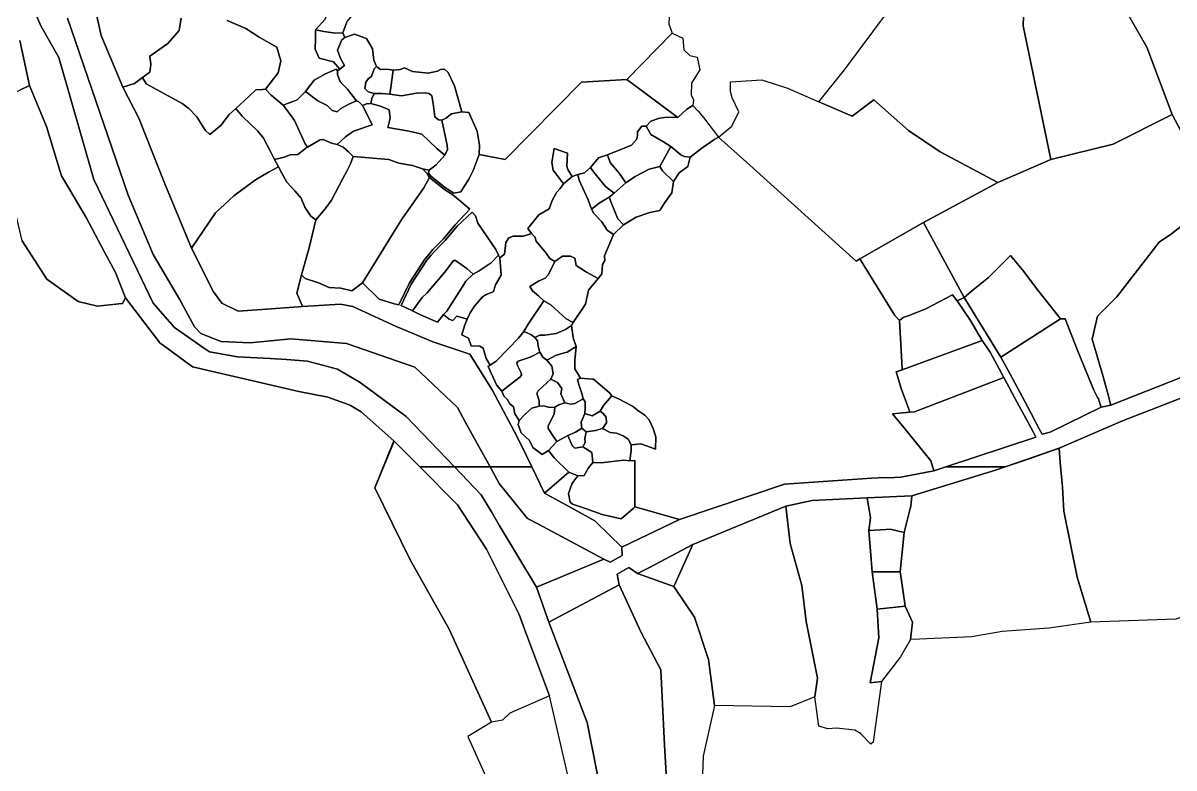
# Model space of a CAD drawing. Extents: x 544494 to 549037, y 1840490 to 1845220.
# Drawn here: x 547019 to 547530, y 1841866 to 1842197 of the extents above; entities that cross this region are included whole.
import ezdxf

# ---------------------------------------------------------------- set-up
doc = ezdxf.new("R2010")
doc.units = 0
doc.layers.add('Level 30', color=7, linetype='Continuous')

msp = doc.modelspace()

# ---------------------------------------------------------------- linework, layer by layer
at = {"layer": 'Level 30'}
for points in [[(547502.84, 1842143.11), (547475.17, 1842136.37), (547463.01, 1842195.58), (547463.22, 1842203.99), (547454.36, 1842216.7), (547444.86, 1842233.04), (547435.7, 1842245.76), (547463.06, 1842270.78), (547471.25, 1842274.4), (547482.04, 1842251.07), (547491.32, 1842228.26), (547500.55, 1842216.43), (547517.78, 1842186.2), (547529.05, 1842156.22)], [(547475.17, 1842136.37), (547451.65, 1842126.09), (547426.21, 1842139.69), (547412.15, 1842149.19), (547396.79, 1842162.72), (547387.14, 1842155.49), (547372.35, 1842161.85), (547383.76, 1842176.07), (547402.84, 1842201.72), (547419.69, 1842226.57), (547433.97, 1842247.38), (547435.7, 1842245.76), (547444.86, 1842233.04), (547454.36, 1842216.7), (547463.22, 1842203.99), (547463.01, 1842195.58)], [(547594.5, 1842131.61), (547552.14, 1842112.68), (547529.05, 1842156.22), (547517.78, 1842186.2), (547500.55, 1842216.43), (547523.61, 1842228.52), (547530.69, 1842229.22), (547548.98, 1842239.01), (547550.5, 1842242.21), (547561.55, 1842216.58), (547574.22, 1842184.8)], [(547163.18, 1842197.73), (547161.23, 1842192.5), (547157.98, 1842192.32), (547152.83, 1842193.16), (547149.15, 1842193.88), (547153.46, 1842198.56), (547154.44, 1842201.04), (547153.47, 1842203.04), (547150.53, 1842204.77), (547149.04, 1842206.77), (547147.64, 1842210.91), (547152.54, 1842212.27), (547155.73, 1842213.02), (547161.77, 1842211.63), (547164.66, 1842209.23), (547167.85, 1842203.4)], [(547161.23, 1842192.5), (547162.14, 1842190.51), (547160.83, 1842189.39), (547158.82, 1842184.82), (547160.19, 1842181.1), (547162.04, 1842178.02), (547159.85, 1842176.34), (547157.06, 1842179.61), (547150.8, 1842181.27), (547148.95, 1842185.23), (547149.17, 1842190.05), (547149.15, 1842193.88), (547152.83, 1842193.16), (547157.98, 1842192.32)], [(547162.14, 1842190.51), (547166.43, 1842191.91), (547171.73, 1842189.99), (547174.43, 1842185.36), (547174.95, 1842180.35), (547176.13, 1842177.6), (547175.11, 1842176.5), (547173.89, 1842173.18), (547172.68, 1842172.22), (547171.51, 1842170.56), (547170.94, 1842167.77), (547172.41, 1842166.41), (547175.1, 1842165.58), (547174.11, 1842163.39), (547173.69, 1842161.24), (547171.73, 1842160.95), (547169.94, 1842160.35), (547168.32, 1842161.91), (547167.24, 1842162.41), (547163.24, 1842167.59), (547160.09, 1842170.78), (547158.86, 1842174.08), (547158.84, 1842175.73), (547159.85, 1842176.34), (547162.04, 1842178.02), (547160.19, 1842181.1), (547158.82, 1842184.82), (547160.83, 1842189.39)], [(547318.35, 1842181.71), (547319.51, 1842176.11), (547315.84, 1842170.14), (547315.65, 1842165.02), (547316.79, 1842162.72), (547316.52, 1842160.25), (547313.85, 1842158.58), (547309.81, 1842154.99), (547287.21, 1842171.74), (547307.26, 1842192.43), (547312.04, 1842190.13), (547312.43, 1842184.96), (547315.09, 1842182.44)], [(547150.1, 1842162.42), (547144.68, 1842166.56), (547148.56, 1842171.53), (547153.58, 1842174.34), (547158.22, 1842176.37), (547158.84, 1842175.73), (547158.86, 1842174.08), (547160.09, 1842170.78), (547163.24, 1842167.59), (547167.24, 1842162.41), (547163.86, 1842160.84), (547160.35, 1842158.93), (547158.78, 1842157.43), (547156.48, 1842158.11), (547154.36, 1842160.3)], [(547176.13, 1842177.6), (547178.01, 1842176.3), (547180.9, 1842176.37), (547183.51, 1842175.93), (547182.62, 1842169.26), (547182.11, 1842165.28), (547178.32, 1842165.61), (547175.1, 1842165.58), (547172.41, 1842166.41), (547170.94, 1842167.77), (547171.51, 1842170.56), (547172.68, 1842172.22), (547173.89, 1842173.18), (547175.11, 1842176.5)], [(547183.51, 1842175.93), (547186.66, 1842176.22), (547188.55, 1842176.93), (547192.14, 1842175.38), (547199.05, 1842174.56), (547203.26, 1842175.5), (547204.51, 1842176.31), (547206.32, 1842176.35), (547207.99, 1842174.88), (547210.69, 1842168.98), (547214.02, 1842157.5), (547209.48, 1842156.53), (547208.88, 1842156.21), (547207.13, 1842154.65), (547205.11, 1842153.7), (547203.72, 1842153.91), (547202.04, 1842155.29), (547201.31, 1842161.15), (547200.73, 1842164.5), (547199.48, 1842165.57), (547197.97, 1842165.92), (547193.88, 1842165.77), (547187.26, 1842164.53), (547182.11, 1842165.28), (547182.62, 1842169.26)], [(547130.95, 1842136.34), (547132.65, 1842133.06), (547128.23, 1842130.68), (547122.49, 1842127.28), (547112.93, 1842120.21), (547104.81, 1842112.65), (547094.09, 1842097.02), (547082.27, 1842125.56), (547070.81, 1842154.68), (547063.73, 1842168.42), (547068.78, 1842170.08), (547072.39, 1842172.64), (547074.02, 1842169.95), (547082.13, 1842165.47), (547089.96, 1842161.18), (547092.88, 1842159.02), (547096.54, 1842155.3), (547100.25, 1842149.28), (547102.33, 1842147.39), (547107.27, 1842151.52), (547110.66, 1842156.14), (547113.85, 1842159), (547116.53, 1842155.62), (547123.6, 1842148.88), (547126, 1842145.76), (547129.17, 1842139.9)], [(547287.21, 1842171.74), (547309.81, 1842154.99), (547305.05, 1842155.14), (547301.65, 1842154.64), (547297.9, 1842153.31), (547295.76, 1842151.04), (547293.87, 1842151.05), (547291.87, 1842148.61), (547291.96, 1842146.85), (547291.42, 1842145.24), (547289.32, 1842142.72), (547278.63, 1842138.46), (547274.68, 1842137.02), (547271.1, 1842132.74), (547268.43, 1842130.41), (547265.47, 1842129.6), (547262.9, 1842128.77), (547260.96, 1842131.89), (547260.56, 1842133.31), (547260.9, 1842139.19), (547254.95, 1842141.15), (547253.96, 1842134.97), (547254.49, 1842131.54), (547256.4, 1842129.01), (547259.09, 1842125.54), (547257.6, 1842123.48), (547255.94, 1842121.68), (547254.12, 1842118.12), (547252.75, 1842114.44), (547248.21, 1842111.72), (547243.22, 1842105.65), (547244.95, 1842103.43), (547241.29, 1842102.25), (547236.77, 1842102.3), (547234.81, 1842101.63), (547233.56, 1842099.46), (547232.88, 1842094.34), (547230.93, 1842092.64), (547230.25, 1842093.92), (547229.08, 1842096.34), (547221.17, 1842108.1), (547220.14, 1842111.36), (547218.58, 1842112.91), (547211.92, 1842106.71), (547206.56, 1842100.39), (547204.47, 1842098.25), (547202.14, 1842095.87), (547200.28, 1842093.7), (547198.56, 1842091.69), (547191.6, 1842081.09), (547187.11, 1842071.52), (547192.17, 1842069.22), (547195.67, 1842067.41), (547203.23, 1842064.16), (547205.94, 1842067.53), (547208.39, 1842065.52), (547209.96, 1842064.86), (547211.82, 1842066.9), (547214.45, 1842066.06), (547216.31, 1842065.49), (547215.19, 1842062.5), (547214.05, 1842058.48), (547216.98, 1842057.03), (547218.17, 1842053.64), (547222.04, 1842053.56), (547223.5, 1842052.68), (547224.81, 1842048.08), (547226.58, 1842045.07), (547225.65, 1842044.5), (547229.34, 1842036.4), (547231.68, 1842033.49), (547232.72, 1842031.2), (547234.18, 1842029.98), (547235.29, 1842027.95), (547236.86, 1842026.54), (547237.54, 1842023.44), (547239.45, 1842020.51), (547239, 1842018.78), (547240.32, 1842015.1), (547244, 1842011.74), (547245.52, 1842008.6), (547249.64, 1842005.44), (547252.38, 1842007.24), (547254.97, 1842003.95), (547261.51, 1841997.66), (547250.6589, 1841988.3462), (547250.6238, 1841988.3636), (547250.6237, 1841988.3636), (547245, 1842000), (547244.99, 1842000), (547242.65, 1842004.84), (547238.56, 1842013.31), (547227.53, 1842034.19), (547217.53, 1842049.98), (547201.15, 1842055.4), (547189.8533, 1842060.1668), (547184.94, 1842062.24), (547165.7064, 1842071.1137), (547160.1758, 1842072.216), (547143.4, 1842071.16), (547142.767, 1842072.5685), (547140.78, 1842076.99), (547142.91, 1842085.18), (547144.56, 1842083.52), (547150.4, 1842081.67), (547155.2, 1842079.61), (547160.41, 1842079.23), (547165.25, 1842078.1), (547170.02, 1842081.58), (547177.37, 1842074.37), (547183.99, 1842072.33), (547186.01, 1842071.84), (547190.85, 1842081.58), (547194.29, 1842087.16), (547197.58, 1842092.09), (547199.49, 1842094.39), (547201.2, 1842096.44), (547203.71, 1842098.92), (547205.89, 1842101.07), (547211.03, 1842107.28), (547217.55, 1842114.22), (547212.73, 1842118.42), (547209.97, 1842120.63), (547206.33, 1842123.07), (547199.68, 1842128.39), (547198.71, 1842130.12), (547196.63, 1842132.22), (547199.52, 1842131.54), (547199.3, 1842130.43), (547200.29, 1842128.92), (547206.84, 1842123.71), (547210.52, 1842121.45), (547213.54, 1842121.96), (547217.09, 1842127.57), (547219.08, 1842131.43), (547221.64, 1842138.48), (547233.16, 1842136.38), (547267.02, 1842170.63)], [(547451.65, 1842126.09), (547418.79, 1842108.36), (547390.51, 1842092.2), (547388.82, 1842091.24), (547340.23, 1842135.21), (547327.77, 1842146.22), (547333.76, 1842151.05), (547336.88, 1842157.49), (547333.83, 1842163.75), (547333.23, 1842166.51), (547333.1, 1842170.84), (547347.03, 1842171.6), (547358.37, 1842167.91), (547372.35, 1842161.85), (547387.14, 1842155.49), (547396.79, 1842162.72), (547412.15, 1842149.19), (547426.21, 1842139.69)], [(547015.28, 1842116.14), (546999.59, 1842155.41), (547008.58, 1842162.33), (547018.05, 1842167.02), (547022.27, 1842169.11), (547025.8025, 1842160.5775), (547029.78, 1842150.97), (547035.7381, 1842131.4165), (547036.45, 1842129.08), (547039.6927, 1842123.6014), (547047.4, 1842110.58), (547055.4588, 1842095.441), (547060.41, 1842086.14), (547064.92, 1842074.9), (547063.49, 1842072.49), (547061.8803, 1842072.3095), (547052.43, 1842071.25), (547043.94, 1842073.28), (547029.95, 1842083.17), (547019.02, 1842100.32)], [(547135.29, 1842137.39), (547130.95, 1842136.34), (547129.17, 1842139.9), (547126, 1842145.76), (547123.6, 1842148.88), (547116.53, 1842155.62), (547113.85, 1842159), (547117.7, 1842162.44), (547119.7, 1842164.35), (547122.69, 1842167.21), (547125.56, 1842167.45), (547126.94, 1842167.57), (547129.39, 1842164.9), (547134.82, 1842160.42), (547137.15, 1842157.29), (547139.86, 1842153.65), (547144.59, 1842143.22), (547145.55, 1842141.8), (547145.48, 1842141.75), (547141.35, 1842138.55), (547137.89, 1842138.33)], [(547162.49, 1842146.34), (547158.79, 1842142.92), (547156.17, 1842143.58), (547152.55, 1842145.24), (547151.16, 1842145.01), (547150.86, 1842144.96), (547145.55, 1842141.8), (547144.59, 1842143.22), (547139.86, 1842153.65), (547137.15, 1842157.29), (547134.82, 1842160.42), (547140.92, 1842162.78), (547144.68, 1842166.56), (547150.1, 1842162.42), (547154.36, 1842160.3), (547156.48, 1842158.11), (547158.78, 1842157.43), (547160.35, 1842158.93), (547163.86, 1842160.84), (547167.24, 1842162.41), (547168.32, 1842161.91), (547169.94, 1842160.35), (547172.09, 1842156.33), (547174.19, 1842151.7), (547165.97, 1842148.91)], [(547207.67, 1842140.8), (547206.45, 1842138.32), (547202.96, 1842141.17), (547196.28, 1842147.52), (547190.62, 1842148.95), (547181.22, 1842150.57), (547182.16, 1842154.6), (547181.76, 1842158.32), (547178, 1842159.93), (547173.69, 1842161.24), (547174.11, 1842163.39), (547175.1, 1842165.58), (547178.32, 1842165.61), (547182.11, 1842165.28), (547187.26, 1842164.53), (547193.88, 1842165.77), (547197.97, 1842165.92), (547199.48, 1842165.57), (547200.73, 1842164.5), (547201.31, 1842161.15), (547202.04, 1842155.29), (547203.72, 1842153.91), (547205.11, 1842153.7), (547206.58, 1842146.79), (547207.55, 1842142.69)], [(547173.69, 1842161.24), (547178, 1842159.93), (547181.76, 1842158.32), (547182.16, 1842154.6), (547181.22, 1842150.57), (547190.62, 1842148.95), (547196.28, 1842147.52), (547202.96, 1842141.17), (547206.45, 1842138.32), (547202.58, 1842133.91), (547199.52, 1842131.54), (547196.63, 1842132.22), (547192.1, 1842133.63), (547186.09, 1842134.67), (547181.71, 1842136.34), (547165.86, 1842137.64), (547163.74, 1842139.79), (547161.46, 1842141.76), (547158.79, 1842142.92), (547162.49, 1842146.34), (547165.97, 1842148.91), (547174.19, 1842151.7), (547172.09, 1842156.33), (547169.94, 1842160.35), (547171.73, 1842160.95)], [(547316.52, 1842160.25), (547318.82, 1842157.75), (547321.19, 1842154.92), (547327.77, 1842146.22), (547326.2, 1842145.34), (547320.45, 1842141.36), (547315.2, 1842137.3), (547312.82, 1842137.59), (547311.16, 1842138.38), (547308.54, 1842140.55), (547306.76, 1842142.15), (547303.5, 1842144.09), (547297.9, 1842147.46), (547295.76, 1842151.04), (547297.9, 1842153.31), (547301.65, 1842154.64), (547305.05, 1842155.14), (547309.81, 1842154.99), (547313.85, 1842158.58)], [(547214.02, 1842157.5), (547217.16, 1842157.2), (547220.75, 1842148.94), (547221.78, 1842142.75), (547221.64, 1842138.48), (547219.08, 1842131.43), (547217.09, 1842127.57), (547213.54, 1842121.96), (547210.52, 1842121.45), (547206.84, 1842123.71), (547200.29, 1842128.92), (547199.3, 1842130.43), (547199.52, 1842131.54), (547202.58, 1842133.91), (547206.45, 1842138.32), (547207.67, 1842140.8), (547207.55, 1842142.69), (547206.58, 1842146.79), (547205.11, 1842153.7), (547207.13, 1842154.65), (547208.88, 1842156.21), (547209.48, 1842156.53)], [(547306.76, 1842142.15), (547301.89, 1842133.26), (547297.15, 1842131.97), (547290.85, 1842128.72), (547286.7, 1842126), (547283.81, 1842130.32), (547279.76, 1842135.05), (547278.63, 1842138.46), (547289.32, 1842142.72), (547291.42, 1842145.24), (547291.96, 1842146.85), (547291.87, 1842148.61), (547293.87, 1842151.05), (547295.76, 1842151.04), (547297.9, 1842147.46), (547303.5, 1842144.09)], [(547153.37, 1842114.43), (547149.32, 1842109.59), (547147.03, 1842111.16), (547144.41, 1842115.2), (547142.8, 1842119.21), (547139.93, 1842122.39), (547136.43, 1842126.34), (547134.21, 1842130.33), (547132.65, 1842133.06), (547130.95, 1842136.34), (547135.29, 1842137.39), (547137.89, 1842138.33), (547141.35, 1842138.55), (547145.48, 1842141.75), (547145.55, 1842141.8), (547150.86, 1842144.96), (547151.16, 1842145.01), (547152.55, 1842145.24), (547156.17, 1842143.58), (547158.79, 1842142.92), (547161.46, 1842141.76), (547163.74, 1842139.79), (547165.86, 1842137.64), (547164.64, 1842134.45), (547164.21, 1842133.56), (547163.04, 1842131.12), (547161.31, 1842127.87), (547156.19, 1842118.26)], [(547412.71, 1842024.19), (547405.03, 1842023.56), (547410.71, 1842016.54), (547415.03, 1842011.19), (547421.98, 1842002.6), (547422.5441, 1842000.8041), (547423.34, 1841998.27), (547408.65, 1841995.42), (547405.8894, 1841995.3306), (547398.77, 1841995.1), (547395.7527, 1841994.8963), (547357.15, 1841992.29), (547310.58, 1841976.57), (547293.3249, 1841981.464), (547290.73, 1841982.2), (547290.75, 1842002.78), (547288.47, 1842002.61), (547289.12, 1842007.24), (547289.17, 1842009.73), (547293.33, 1842010.14), (547297.48, 1842008.7), (547299.85, 1842007.88), (547300.1, 1842013.35), (547299.81, 1842014.2), (547298.82, 1842017.05), (547297.03, 1842020.77), (547295.17, 1842022.89), (547292.52, 1842024.63), (547289.72, 1842026.84), (547286.28, 1842028.65), (547283.83, 1842029.99), (547280.51, 1842031.54), (547279.33, 1842032.97), (547272.34, 1842038.84), (547271.99, 1842038.87), (547266.58, 1842039.28), (547264.15, 1842043.51), (547264.15, 1842045.81), (547264.15, 1842047.1), (547264.77, 1842053.37), (547263.44, 1842057.26), (547262.59, 1842062.71), (547263.38, 1842063.99), (547268.89, 1842072.22), (547270.15, 1842078.36), (547274.45, 1842083.54), (547276.07, 1842085.54), (547276.36, 1842089.78), (547277.46, 1842091.57), (547277.35, 1842093.58), (547281.27, 1842103.09), (547285.66, 1842107.32), (547291.33, 1842110.74), (547297.44, 1842112.82), (547301.82, 1842113.67), (547304, 1842117.24), (547307.11, 1842121.57), (547307.91, 1842126.63), (547310.36, 1842130.34), (547314.19, 1842133.26), (547315.2, 1842137.3), (547320.45, 1842141.36), (547326.2, 1842145.34), (547327.77, 1842146.22), (547340.23, 1842135.21), (547388.82, 1842091.24), (547390.51, 1842092.2), (547406.03, 1842067.14), (547408.12, 1842064.91), (547409.1, 1842046.35), (547409.29, 1842043.09), (547406.65, 1842042.09), (547408.98, 1842034.23), (547411.5, 1842027.61)], [(547262.9, 1842128.77), (547259.09, 1842125.54), (547256.4, 1842129.01), (547254.49, 1842131.54), (547253.96, 1842134.97), (547254.95, 1842141.15), (547260.9, 1842139.19), (547260.56, 1842133.31), (547260.96, 1842131.89)], [(547306.76, 1842142.15), (547308.54, 1842140.55), (547311.16, 1842138.38), (547312.82, 1842137.59), (547315.2, 1842137.3), (547314.19, 1842133.26), (547310.36, 1842130.34), (547307.91, 1842126.63), (547303.04, 1842131.29), (547301.89, 1842133.26)], [(547185.48, 1842106.69), (547170.02, 1842081.58), (547165.25, 1842078.1), (547160.41, 1842079.23), (547155.2, 1842079.61), (547150.4, 1842081.67), (547144.56, 1842083.52), (547142.91, 1842085.18), (547146.32, 1842097.12), (547149.32, 1842109.59), (547153.37, 1842114.43), (547156.19, 1842118.26), (547161.31, 1842127.87), (547163.04, 1842131.12), (547164.21, 1842133.56), (547164.64, 1842134.45), (547165.86, 1842137.64), (547181.71, 1842136.34), (547186.09, 1842134.67), (547192.1, 1842133.63), (547196.63, 1842132.22), (547198.71, 1842130.12), (547199.68, 1842128.39), (547197.11, 1842123.79), (547188.86, 1842111.96), (547187.68, 1842110.27)], [(547278.63, 1842138.46), (547279.76, 1842135.05), (547283.81, 1842130.32), (547286.7, 1842126), (547284.15, 1842123.54), (547281.53, 1842121.46), (547277.74, 1842124.33), (547272.36, 1842130.86), (547271.1, 1842132.74), (547274.68, 1842137.02)], [(547132.65, 1842133.06), (547134.21, 1842130.33), (547136.43, 1842126.34), (547139.93, 1842122.39), (547142.8, 1842119.21), (547144.41, 1842115.2), (547147.03, 1842111.16), (547149.32, 1842109.59), (547146.32, 1842097.12), (547142.91, 1842085.18), (547140.78, 1842076.99), (547142.767, 1842072.5685), (547143.4, 1842071.16), (547129.484, 1842070.1451), (547114.88, 1842069.08), (547107.52, 1842072.6), (547103.9, 1842077.65), (547094.09, 1842097.02), (547104.81, 1842112.65), (547112.93, 1842120.21), (547122.49, 1842127.28), (547128.23, 1842130.68)], [(547271.47, 1842114.36), (547272.57, 1842112.39), (547276.05, 1842108.73), (547278.4, 1842105.03), (547281.27, 1842103.09), (547277.35, 1842093.58), (547277.46, 1842091.57), (547276.36, 1842089.78), (547276.07, 1842085.54), (547274.45, 1842083.54), (547269.3, 1842086.35), (547264.65, 1842089.34), (547264.09, 1842092.49), (547262.15, 1842093.44), (547258.73, 1842093.47), (547255.27, 1842091.09), (547253, 1842092.41), (547251.46, 1842094.82), (547246.95, 1842100.09), (547246.36, 1842101.97), (547244.95, 1842103.43), (547243.22, 1842105.65), (547248.21, 1842111.72), (547252.75, 1842114.44), (547254.12, 1842118.12), (547255.94, 1842121.68), (547257.6, 1842123.48), (547259.09, 1842125.54), (547262.9, 1842128.77), (547265.47, 1842129.6), (547266.04, 1842127.22), (547270.05, 1842118.44)], [(547281.53, 1842121.46), (547279.36, 1842119.63), (547274.92, 1842116.92), (547271.47, 1842114.36), (547270.05, 1842118.44), (547266.04, 1842127.22), (547265.47, 1842129.6), (547268.43, 1842130.41), (547271.1, 1842132.74), (547272.36, 1842130.86), (547277.74, 1842124.33)], [(547291.33, 1842110.74), (547285.66, 1842107.32), (547283.26, 1842110.06), (547280.53, 1842116.56), (547279.36, 1842119.63), (547281.53, 1842121.46), (547284.15, 1842123.54), (547286.7, 1842126), (547290.85, 1842128.72), (547297.15, 1842131.97), (547301.89, 1842133.26), (547303.04, 1842131.29), (547307.91, 1842126.63), (547307.11, 1842121.57), (547304, 1842117.24), (547301.82, 1842113.67), (547297.44, 1842112.82)], [(547199.68, 1842128.39), (547206.33, 1842123.07), (547209.97, 1842120.63), (547212.73, 1842118.42), (547217.55, 1842114.22), (547211.03, 1842107.28), (547205.89, 1842101.07), (547203.71, 1842098.92), (547201.2, 1842096.44), (547199.49, 1842094.39), (547197.58, 1842092.09), (547194.29, 1842087.16), (547190.85, 1842081.58), (547186.01, 1842071.84), (547183.99, 1842072.33), (547177.37, 1842074.37), (547170.02, 1842081.58), (547185.48, 1842106.69), (547187.68, 1842110.27), (547188.86, 1842111.96), (547197.11, 1842123.79)], [(547285.66, 1842107.32), (547281.27, 1842103.09), (547278.4, 1842105.03), (547276.05, 1842108.73), (547272.57, 1842112.39), (547271.47, 1842114.36), (547274.92, 1842116.92), (547279.36, 1842119.63), (547280.53, 1842116.56), (547283.26, 1842110.06)], [(547192.17, 1842069.22), (547187.11, 1842071.52), (547191.6, 1842081.09), (547198.56, 1842091.69), (547200.28, 1842093.7), (547202.14, 1842095.87), (547204.47, 1842098.25), (547206.56, 1842100.39), (547211.92, 1842106.71), (547218.58, 1842112.91), (547220.14, 1842111.36), (547221.17, 1842108.1), (547229.08, 1842096.34), (547230.25, 1842093.92), (547226.97, 1842090.55), (547221.72, 1842086.99), (547219.05, 1842085.46), (547219.01, 1842085.44), (547216.18, 1842087.97), (547211.28, 1842091.58), (547210.25, 1842091.57), (547207.35, 1842087.49), (547206.4, 1842086.14), (547198.65, 1842077.21), (547196.4, 1842075.15)], [(547418.79, 1842108.36), (547436.78, 1842075.16), (547433.61, 1842073.59), (547431.6, 1842076.3), (547419.85, 1842070.08), (547411.95, 1842067.01), (547409.71, 1842066.28), (547408.12, 1842064.91), (547406.03, 1842067.14), (547390.51, 1842092.2)], [(547558.13, 1842052.2), (547558.6052, 1842050.3962), (547558.67, 1842050.15), (547535.86, 1842040.82), (547533.36, 1842039.83), (547501.78, 1842027.3), (547501.3492, 1842028.9479), (547500.58, 1842031.89), (547499.02, 1842037.88), (547498.35, 1842040.46), (547493.48, 1842056.69), (547495.9, 1842066.8), (547504.42, 1842075.43), (547523.22, 1842099.64), (547528.8, 1842103.32), (547539.95, 1842112.15), (547544.64, 1842103.34), (547550.4, 1842085.27), (547554.39, 1842066.34)], [(547248.08, 1842075.82), (547250.38, 1842073.62), (547243.74, 1842063.79), (547243.39, 1842063.27), (547241.46, 1842060.06), (547240.31, 1842058.56), (547239.15, 1842057.06), (547234.6, 1842052.4), (547229.29, 1842046.86), (547226.58, 1842045.07), (547224.81, 1842048.08), (547223.5, 1842052.68), (547222.04, 1842053.56), (547218.17, 1842053.64), (547216.98, 1842057.03), (547214.05, 1842058.48), (547215.19, 1842062.5), (547216.31, 1842065.49), (547217.65, 1842068.24), (547219.65, 1842071.2), (547222.33, 1842074.34), (547223.2, 1842075.35), (547224.88, 1842076.46), (547227.93, 1842077.66), (547228.03, 1842077.7), (547228.95, 1842080.76), (547231.4, 1842085.09), (547230.93, 1842092.64), (547232.88, 1842094.34), (547233.56, 1842099.46), (547234.81, 1842101.63), (547236.77, 1842102.3), (547241.29, 1842102.25), (547244.95, 1842103.43), (547246.36, 1842101.97), (547246.95, 1842100.09), (547251.46, 1842094.82), (547253, 1842092.41), (547255.27, 1842091.09), (547252.52, 1842085.25), (547250.95, 1842083.75), (547248.05, 1842082.29), (547244.15, 1842080.02), (547245.37, 1842078.09)], [(547230.93, 1842092.64), (547231.4, 1842085.09), (547228.95, 1842080.76), (547228.03, 1842077.7), (547227.93, 1842077.66), (547224.88, 1842076.46), (547223.2, 1842075.35), (547222.33, 1842074.34), (547219.65, 1842071.2), (547217.65, 1842068.24), (547216.31, 1842065.49), (547214.45, 1842066.06), (547211.82, 1842066.9), (547209.96, 1842064.86), (547208.39, 1842065.52), (547205.94, 1842067.53), (547207.3, 1842069.11), (547214.92, 1842080.85), (547215.85, 1842082.29), (547219.01, 1842085.44), (547219.05, 1842085.46), (547221.72, 1842086.99), (547226.97, 1842090.55), (547230.25, 1842093.92)], [(547255.27, 1842091.09), (547258.73, 1842093.47), (547262.15, 1842093.44), (547264.09, 1842092.49), (547264.65, 1842089.34), (547269.3, 1842086.35), (547274.45, 1842083.54), (547270.15, 1842078.36), (547268.89, 1842072.22), (547263.38, 1842063.99), (547260.21, 1842065.69), (547253.52, 1842071.9), (547250.38, 1842073.62), (547248.08, 1842075.82), (547245.37, 1842078.09), (547244.15, 1842080.02), (547248.05, 1842082.29), (547250.95, 1842083.75), (547252.52, 1842085.25)], [(547479.51, 1842065.64), (547452.99, 1842048.62), (547436.78, 1842075.16), (547440.8, 1842078.52), (547447.47, 1842083.83), (547457.38, 1842093.7), (547462.59, 1842087.44), (547469.43, 1842078.34)], [(547192.17, 1842069.22), (547196.4, 1842075.15), (547198.65, 1842077.21), (547206.4, 1842086.14), (547207.35, 1842087.49), (547210.25, 1842091.57), (547211.28, 1842091.58), (547216.18, 1842087.97), (547219.01, 1842085.44), (547215.85, 1842082.29), (547214.92, 1842080.85), (547207.3, 1842069.11), (547205.94, 1842067.53), (547203.23, 1842064.16), (547195.67, 1842067.41)], [(547263.38, 1842063.99), (547262.59, 1842062.71), (547260.01, 1842060.95), (547255.81, 1842059.1), (547250.79, 1842058.45), (547249.87, 1842058.41), (547248.42, 1842058.35), (547246.45, 1842057.42), (547244.61, 1842058.65), (547241.46, 1842060.06), (547243.39, 1842063.27), (547243.74, 1842063.79), (547250.38, 1842073.62), (547253.52, 1842071.9), (547260.21, 1842065.69)], [(547444.78, 1842056.02), (547409.29, 1842043.09), (547409.1, 1842046.35), (547408.12, 1842064.91), (547409.71, 1842066.28), (547411.95, 1842067.01), (547419.85, 1842070.08), (547431.6, 1842076.3), (547433.61, 1842073.59), (547439.24, 1842065.31)], [(547252.61, 1842047.77), (547251.72, 1842047.29), (547249.94, 1842048.71), (547248.66, 1842050.81), (547248.5, 1842051.37), (547247.91, 1842053.51), (547247.52, 1842055.91), (547246.45, 1842057.42), (547248.42, 1842058.35), (547249.87, 1842058.41), (547250.79, 1842058.45), (547255.81, 1842059.1), (547260.01, 1842060.95), (547262.59, 1842062.71), (547263.44, 1842057.26), (547264.77, 1842053.37), (547260.77, 1842050.91), (547259, 1842050.38), (547255.51, 1842049.34)], [(547479.51, 1842065.64), (547481.62, 1842065.58), (547487.18, 1842051.36), (547493.27, 1842036.49), (547494.29, 1842034.01), (547495.97, 1842030.77), (547496.3, 1842030.12), (547497.2435, 1842027.2352), (547497.52, 1842026.39), (547474.86, 1842015.41), (547471.37, 1842014.45), (547470.2261, 1842016.6043), (547466.49, 1842023.64), (547463.48, 1842029.29), (547457.17, 1842041.16), (547452.99, 1842048.62)], [(547236.5, 1842037.21), (547231.68, 1842033.49), (547229.34, 1842036.4), (547225.65, 1842044.5), (547226.58, 1842045.07), (547229.29, 1842046.86), (547234.6, 1842052.4), (547239.15, 1842057.06), (547240.31, 1842058.56), (547241.46, 1842060.06), (547244.61, 1842058.65), (547246.45, 1842057.42), (547247.52, 1842055.91), (547247.91, 1842053.51), (547248.5, 1842051.37), (547248.66, 1842050.81), (547245.87, 1842049.35), (547244.25, 1842048.58), (547239.04, 1842046.9), (547238.39, 1842046.15), (547238.67, 1842045), (547240.38, 1842041.73), (547240.44, 1842040.68), (547239.74, 1842039.8)], [(547262.3, 1842027.83), (547259.67, 1842028.43), (547257.9, 1842032.45), (547258.29, 1842034.73), (547256.43, 1842037.37), (547253.5, 1842038.9), (547254.57, 1842041.29), (547253.94, 1842044.69), (547251.72, 1842047.29), (547252.61, 1842047.77), (547255.51, 1842049.34), (547259, 1842050.38), (547260.77, 1842050.91), (547264.77, 1842053.37), (547264.15, 1842047.1), (547264.15, 1842045.81), (547264.15, 1842043.51), (547266.58, 1842039.28), (547265.26, 1842038.68), (547266.12, 1842036), (547267.38, 1842032.06), (547267.82, 1842030.1), (547264.1, 1842028.13)], [(547414.76, 1842024.43), (547412.71, 1842024.19), (547411.5, 1842027.61), (547408.98, 1842034.23), (547406.65, 1842042.09), (547409.29, 1842043.09), (547444.78, 1842056.02), (547448.33, 1842050.8), (547454.31, 1842039.6)], [(547251.72, 1842047.29), (547253.94, 1842044.69), (547254.57, 1842041.29), (547253.5, 1842038.9), (547251.63, 1842037.16), (547247.81, 1842033.77), (547247.29, 1842032.48), (547248.29, 1842029.29), (547248.38, 1842026.95), (547245.09, 1842026.03), (547242.09, 1842023.35), (547239.45, 1842020.51), (547237.54, 1842023.44), (547236.86, 1842026.54), (547235.29, 1842027.95), (547234.18, 1842029.98), (547232.72, 1842031.2), (547231.68, 1842033.49), (547236.5, 1842037.21), (547239.74, 1842039.8), (547240.44, 1842040.68), (547240.38, 1842041.73), (547238.67, 1842045), (547238.39, 1842046.15), (547239.04, 1842046.9), (547244.25, 1842048.58), (547245.87, 1842049.35), (547248.66, 1842050.81), (547249.94, 1842048.71)], [(547253.5, 1842038.9), (547256.43, 1842037.37), (547258.29, 1842034.73), (547257.9, 1842032.45), (547259.67, 1842028.43), (547257.1, 1842027.56), (547255.32, 1842026.52), (547252.89, 1842026.35), (547250.34, 1842027), (547248.38, 1842026.95), (547248.29, 1842029.29), (547247.29, 1842032.48), (547247.81, 1842033.77), (547251.63, 1842037.16)], [(547266.58, 1842039.28), (547271.99, 1842038.87), (547272.34, 1842038.84), (547279.33, 1842032.97), (547280.51, 1842031.54), (547280.4, 1842031.41), (547276.82, 1842027.13), (547276.65, 1842026.84), (547275.34, 1842024.64), (547271.83, 1842022.68), (547268.6, 1842023.64), (547268.78, 1842026.22), (547268.64, 1842028.83), (547267.82, 1842030.1), (547267.38, 1842032.06), (547266.12, 1842036), (547265.26, 1842038.68)], [(547468.59, 1842013.12), (547428.62, 1842000), (547428.61, 1842000), (547423.34, 1841998.27), (547422.5441, 1842000.8041), (547421.98, 1842002.6), (547415.03, 1842011.19), (547410.71, 1842016.54), (547405.03, 1842023.56), (547412.71, 1842024.19), (547414.76, 1842024.43), (547454.31, 1842039.6), (547460.29, 1842028.52), (547463.33, 1842022.88), (547467.3112, 1842015.4929)], [(547546.23, 1841960.26), (547543.9, 1841937.15), (547540.1443, 1841935.8105), (547530.61, 1841932.41), (547493, 1841931.12), (547486.91, 1841951.03), (547481.02, 1841980.3), (547480.38, 1841990.91), (547479.4305, 1842001.9054), (547478.88, 1842008.28), (547507.02, 1842020.43), (547540.05, 1842033.32), (547549.85, 1841997.89)], [(547256.13, 1842011.21), (547252.38, 1842007.24), (547249.64, 1842005.44), (547245.52, 1842008.6), (547244, 1842011.74), (547240.32, 1842015.1), (547239, 1842018.78), (547239.45, 1842020.51), (547242.09, 1842023.35), (547245.09, 1842026.03), (547248.38, 1842026.95), (547250.34, 1842027), (547252.89, 1842026.35), (547255.32, 1842026.52), (547254.95, 1842023.33), (547252.33, 1842018.13), (547252.37, 1842016.94), (547254.49, 1842013.56)], [(547267.82, 1842030.1), (547268.64, 1842028.83), (547268.78, 1842026.22), (547268.6, 1842023.64), (547266.96, 1842019.78), (547267.3, 1842017.09), (547264.45, 1842015.39), (547261.07, 1842013.89), (547256.13, 1842011.21), (547254.49, 1842013.56), (547252.37, 1842016.94), (547252.33, 1842018.13), (547254.95, 1842023.33), (547255.32, 1842026.52), (547257.1, 1842027.56), (547259.67, 1842028.43), (547262.3, 1842027.83), (547264.1, 1842028.13)], [(547293.33, 1842010.14), (547289.17, 1842009.73), (547287.8, 1842012.22), (547285.5, 1842013.76), (547282.58, 1842014.87), (547279.73, 1842015.16), (547276.42, 1842016.99), (547278.21, 1842019.58), (547278.03, 1842022), (547276.71, 1842023.71), (547275.34, 1842024.64), (547276.65, 1842026.84), (547276.82, 1842027.13), (547280.4, 1842031.41), (547280.51, 1842031.54), (547283.83, 1842029.99), (547286.28, 1842028.65), (547289.72, 1842026.84), (547292.52, 1842024.63), (547295.17, 1842022.89), (547297.03, 1842020.77), (547298.82, 1842017.05), (547299.81, 1842014.2), (547300.1, 1842013.35), (547299.85, 1842007.88), (547297.48, 1842008.7)], [(547278.21, 1842019.58), (547276.42, 1842016.99), (547273.34, 1842016.18), (547269.17, 1842015.58), (547267.3, 1842017.09), (547266.96, 1842019.78), (547268.6, 1842023.64), (547271.83, 1842022.68), (547275.34, 1842024.64), (547276.71, 1842023.71), (547278.03, 1842022)], [(547267.3, 1842017.09), (547269.17, 1842015.58), (547268.49, 1842012.61), (547268.71, 1842010.82), (547267.64, 1842008.93), (547264.18, 1842008.33), (547262.98, 1842009.47), (547261.07, 1842013.89), (547264.45, 1842015.39)], [(547276.42, 1842016.99), (547279.73, 1842015.16), (547282.58, 1842014.87), (547285.5, 1842013.76), (547287.8, 1842012.22), (547289.17, 1842009.73), (547289.12, 1842007.24), (547288.47, 1842002.61), (547285.72, 1842002.95), (547275.75, 1842001.78), (547272.13, 1842001.98), (547271.71, 1842006.37), (547267.64, 1842008.93), (547268.71, 1842010.82), (547268.49, 1842012.61), (547269.17, 1842015.58), (547273.34, 1842016.18)], [(547241.8182, 1841928.0303), (547252.88, 1841898.45), (547235.23, 1841890.71), (547232.07, 1841887.66), (547227.12, 1841886.68), (547208.47, 1841927.92), (547193.0001, 1841955.2762), (547191.03, 1841958.76), (547175.42, 1841990.62), (547183.68, 1842010.7), (547183.599, 1842010.7799), (547183.81, 1842011.3), (547184.1286, 1842011.2602), (547195.33, 1842000), (547212.12, 1841983.11), (547224.98, 1841963.48), (547239.41, 1841934.47)], [(547268.2, 1841996.19), (547265.41, 1841995.97), (547261.51, 1841997.66), (547254.97, 1842003.95), (547252.38, 1842007.24), (547256.13, 1842011.21), (547261.07, 1842013.89), (547262.98, 1842009.47), (547264.18, 1842008.33), (547267.64, 1842008.93), (547271.71, 1842006.37), (547272.13, 1842001.98), (547270.17, 1841999.48)], [(547183.599, 1842010.7799), (547183.68, 1842010.7), (547175.42, 1841990.62)], [(547493, 1841931.12), (547474.35, 1841928.48), (547453.59, 1841927), (547440.24, 1841924.51), (547417.0487, 1841923.5338), (547412.92, 1841923.36), (547413.82, 1841931.04), (547410.68, 1841938.26), (547408.7845, 1841950.5441), (547408.35, 1841953.36), (547410.16, 1841970.92), (547412.8327, 1841981.5288), (547413.1, 1841982.59), (547413.61, 1841987.15), (547450.71, 1841998.55), (547454.99, 1842000), (547463.81, 1842002.99), (547463.9387, 1842003.0352), (547464.69, 1842003.29), (547478.88, 1842008.28), (547479.4305, 1842001.9054), (547480.38, 1841990.91), (547481.02, 1841980.3), (547486.91, 1841951.03)], [(547288.47, 1842002.61), (547290.75, 1842002.78), (547290.73, 1841982.2), (547289.9361, 1841981.5057), (547284.67, 1841976.9), (547276.32, 1841978.85), (547268.8921, 1841981.4514), (547263.1, 1841983.48), (547262.09, 1841984.36), (547261.29, 1841988.19), (547262.77, 1841992.27), (547263.2, 1841993), (547265.41, 1841995.97), (547268.2, 1841996.19), (547270.17, 1841999.48), (547272.13, 1842001.98), (547275.75, 1842001.78), (547285.72, 1842002.95)], [(547247.6988, 1841974.6478), (547276.98, 1841959.06), (547247.16, 1841946.57), (547230.6149, 1841974.1722), (547227.1034, 1841980.0303), (547222.59, 1841987.56), (547210.69, 1842000), (547226.56, 1842000), (547230.61, 1841992.67), (547240.479, 1841980.381), (547243.13, 1841977.08)], [(547279.76, 1841957.69), (547276.98, 1841959.06), (547247.6988, 1841974.6478), (547243.13, 1841977.08), (547240.479, 1841980.381), (547230.61, 1841992.67), (547226.56, 1842000), (547232.77, 1842000), (547244.99, 1842000), (547250.6237, 1841988.3636), (547250.6238, 1841988.3636), (547250.64, 1841988.33), (547263.4381, 1841981.3169), (547272.94, 1841976.11), (547273.5533, 1841975.5109), (547284.99, 1841964.34), (547285.11, 1841960.64)], [(547428.62, 1842000), (547435.84, 1842000), (547454.99, 1842000), (547450.71, 1841998.55), (547413.61, 1841987.15), (547393.74, 1841986.17), (547369.39, 1841985.04), (547357.65, 1841982.51), (547316.4, 1841965.48), (547296.951, 1841955.2629), (547291.92, 1841952.62), (547288.04, 1841955.33), (547282.83, 1841952.4), (547283.74, 1841947.62), (547252.65, 1841931.08), (547247.16, 1841946.57), (547276.98, 1841959.06), (547279.76, 1841957.69), (547285.11, 1841960.64), (547284.99, 1841964.34), (547289.0071, 1841966.2599), (547310.2478, 1841976.4112), (547310.58, 1841976.57), (547357.15, 1841992.29), (547395.7527, 1841994.8963), (547398.77, 1841995.1), (547405.8894, 1841995.3306), (547408.65, 1841995.42), (547423.34, 1841998.27)], [(547290.73, 1841982.2), (547293.3249, 1841981.464), (547310.58, 1841976.57), (547310.2478, 1841976.4112), (547289.0071, 1841966.2599), (547284.99, 1841964.34), (547273.5533, 1841975.5109), (547272.94, 1841976.11), (547263.4381, 1841981.3169), (547250.64, 1841988.33), (547250.6589, 1841988.3462), (547261.51, 1841997.66), (547265.41, 1841995.97), (547263.2, 1841993), (547262.77, 1841992.27), (547261.29, 1841988.19), (547262.09, 1841984.36), (547263.1, 1841983.48), (547268.8921, 1841981.4514), (547276.32, 1841978.85), (547284.67, 1841976.9), (547289.9361, 1841981.5057)], [(547400.19, 1841904.83), (547396.46, 1841877.85), (547395.32, 1841876.94), (547390.81, 1841881.68), (547388.31, 1841883.17), (547380.11, 1841884.11), (547376.31, 1841883.7), (547372.35, 1841884.93), (547370.57, 1841898.02), (547371.81, 1841906.29), (547366.68, 1841931.35), (547364.8, 1841947.4), (547359.57, 1841965.98), (547357.65, 1841982.51), (547369.39, 1841985.04), (547393.74, 1841986.17), (547395.19, 1841977.42), (547394.53, 1841971.74), (547396.02, 1841953.48), (547398.14, 1841936.9), (547398.95, 1841924.09), (547395.07, 1841904.25)], [(547412.8327, 1841981.5288), (547410.16, 1841970.92), (547403.99, 1841972.35), (547402.149, 1841972.2313), (547394.53, 1841971.74), (547395.19, 1841977.42), (547393.74, 1841986.17), (547413.61, 1841987.15), (547413.1, 1841982.59)], [(547357.65, 1841982.51), (547359.57, 1841965.98), (547364.8, 1841947.4), (547366.68, 1841931.35), (547371.81, 1841906.29), (547370.57, 1841898.02), (547359.57, 1841893.47), (547326.04, 1841894.15), (547323.37, 1841914.51), (547317.26, 1841933.26), (547308.02, 1841946.93), (547316.4, 1841965.48)], [(547410.16, 1841970.92), (547408.35, 1841953.36), (547407.9217, 1841953.3642), (547396.02, 1841953.48), (547394.53, 1841971.74), (547402.149, 1841972.2313), (547403.99, 1841972.35)], [(547296.951, 1841955.2629), (547316.4, 1841965.48), (547308.02, 1841946.93), (547300.2286, 1841949.6836), (547291.92, 1841952.62)], [(547408.35, 1841953.36), (547408.7845, 1841950.5441), (547410.68, 1841938.26), (547398.14, 1841936.9), (547396.02, 1841953.48), (547407.9217, 1841953.3642)], [(547311.97, 1841816.38), (547285.03, 1841808.72), (547269.56, 1841886.58), (547252.65, 1841931.08), (547283.74, 1841947.62), (547293.55, 1841926.52), (547302.21, 1841909.96), (547303.92, 1841876.56), (547305.53, 1841849.03)], [(547413.82, 1841931.04), (547412.92, 1841923.36), (547408.55, 1841915.72), (547400.19, 1841904.83), (547395.07, 1841904.25), (547398.95, 1841924.09), (547398.14, 1841936.9), (547410.68, 1841938.26)]]:
    msp.add_lwpolyline(points, close=True, dxfattribs=at)
for points in [[(547045.6, 1842229.22), (547054.12, 1842191.26), (547063.73, 1842168.42), (547070.81, 1842154.68), (547082.27, 1842125.56), (547094.09, 1842097.02), (547103.9, 1842077.65), (547107.52, 1842072.6), (547114.88, 1842069.08), (547129.484, 1842070.1451), (547143.4, 1842071.16), (547160.1758, 1842072.216), (547165.7064, 1842071.1137), (547184.94, 1842062.24), (547189.8533, 1842060.1668), (547201.15, 1842055.4), (547217.53, 1842049.98), (547227.53, 1842034.19), (547238.56, 1842013.31), (547242.65, 1842004.84), (547244.99, 1842000), (547232.77, 1842000), (547226.56, 1842000), (547220.8216, 1842010.3717), (547215.5202, 1842019.9537), (547212.02, 1842026.28), (547193.21, 1842044.14), (547162.87, 1842054.64), (547138.25, 1842056.79), (547120.11, 1842054.95), (547107.32, 1842055.58), (547101.1669, 1842057.998), (547098.21, 1842059.16), (547095.49, 1842062.06), (547089.6721, 1842072.7246), (547088.78, 1842074.36), (547077.14, 1842094.18), (547066.01, 1842120.44), (547039.1981, 1842199.0704)], [(547089.49, 1842199.01), (547088.63, 1842193.6), (547087.61, 1842192.42), (547083.62, 1842187.8), (547075.66, 1842182.17), (547076.07, 1842178.54), (547075.66, 1842175.06), (547072.39, 1842172.64), (547068.78, 1842170.08), (547063.73, 1842168.42), (547054.12, 1842191.26), (547045.6, 1842229.22)], [(547015.68, 1842222.7), (547027.26, 1842195.62), (547035.35, 1842181.6), (547050.75, 1842127.38), (547077.06, 1842072.59), (547086.53, 1842061.73), (547099.4223, 1842052.8408), (547102.15, 1842050.96), (547114.53, 1842048.73), (547128.96, 1842048.09), (547136.3208, 1842047.5741), (547145.51, 1842046.93), (547158.87, 1842043.3), (547168.95, 1842037.43), (547189.35, 1842022.32), (547210.69, 1842000), (547202.05, 1842000), (547195.33, 1842000), (547184.13, 1842011.26), (547184.1286, 1842011.2602), (547183.89, 1842011.5), (547169.38, 1842024.33), (547164.9298, 1842026.9835), (547164.03, 1842027.52), (547154.65, 1842030.9), (547141.72, 1842033.46), (547094.52, 1842044.35), (547085.5032, 1842051.0143), (547080.07, 1842055.03), (547064.92, 1842074.9), (547060.41, 1842086.14), (547055.4588, 1842095.441), (547047.4, 1842110.58), (547039.6927, 1842123.6014), (547036.45, 1842129.08), (547035.7381, 1842131.4165), (547029.78, 1842150.97), (547025.8025, 1842160.5775), (547022.27, 1842169.11), (547018.0499, 1842189.0439)], [(547039.1981, 1842199.0704), (547066.01, 1842120.44), (547077.14, 1842094.18), (547088.78, 1842074.36), (547089.6721, 1842072.7246), (547095.49, 1842062.06), (547098.21, 1842059.16), (547101.1669, 1842057.998), (547107.32, 1842055.58), (547120.11, 1842054.95), (547138.25, 1842056.79), (547162.87, 1842054.64), (547193.21, 1842044.14), (547212.02, 1842026.28), (547215.5202, 1842019.9537), (547220.8216, 1842010.3717), (547226.56, 1842000), (547210.69, 1842000), (547189.35, 1842022.32), (547168.95, 1842037.43), (547158.87, 1842043.3), (547145.51, 1842046.93), (547136.3208, 1842047.5741), (547128.96, 1842048.09), (547114.53, 1842048.73), (547102.15, 1842050.96), (547099.4223, 1842052.8408), (547086.53, 1842061.73), (547077.06, 1842072.59), (547050.75, 1842127.38), (547035.35, 1842181.6), (547027.26, 1842195.62), (547015.68, 1842222.7)], [(547306.21, 1842205.62), (547305.88, 1842196.54), (547307.26, 1842192.43), (547287.21, 1842171.74), (547267.02, 1842170.63), (547233.16, 1842136.38), (547221.64, 1842138.48), (547221.78, 1842142.75), (547220.75, 1842148.94), (547217.16, 1842157.2), (547214.02, 1842157.5), (547210.69, 1842168.98), (547207.99, 1842174.88), (547206.32, 1842176.35), (547204.51, 1842176.31), (547203.26, 1842175.5), (547199.05, 1842174.56), (547192.14, 1842175.38), (547188.55, 1842176.93), (547186.66, 1842176.22), (547183.51, 1842175.93), (547180.9, 1842176.37), (547178.01, 1842176.3), (547176.13, 1842177.6), (547174.95, 1842180.35), (547174.43, 1842185.36), (547171.73, 1842189.99), (547166.43, 1842191.91), (547162.14, 1842190.51), (547161.23, 1842192.5), (547163.18, 1842197.73)], [(547109.96, 1842198.05), (547118.17, 1842194.48), (547124.15, 1842190.61), (547131.92, 1842186.15), (547133.73, 1842180.15), (547132.51, 1842174.77), (547126.94, 1842167.57), (547125.56, 1842167.45), (547122.69, 1842167.21), (547119.7, 1842164.35), (547117.7, 1842162.44), (547113.85, 1842159), (547110.66, 1842156.14), (547107.27, 1842151.52), (547102.33, 1842147.39), (547100.25, 1842149.28), (547096.54, 1842155.3), (547092.88, 1842159.02), (547089.96, 1842161.18), (547082.13, 1842165.47), (547074.02, 1842169.95), (547072.39, 1842172.64), (547075.66, 1842175.06), (547076.07, 1842178.54), (547075.66, 1842182.17), (547083.62, 1842187.8), (547087.61, 1842192.42), (547088.63, 1842193.6), (547089.49, 1842199.01)], [(547153.46, 1842198.56), (547149.15, 1842193.88), (547149.17, 1842190.05), (547148.95, 1842185.23), (547150.8, 1842181.27), (547157.06, 1842179.61), (547159.85, 1842176.34), (547158.84, 1842175.73), (547158.22, 1842176.37), (547153.58, 1842174.34), (547148.56, 1842171.53), (547144.68, 1842166.56), (547140.92, 1842162.78), (547134.82, 1842160.42), (547129.39, 1842164.9), (547126.94, 1842167.57), (547132.51, 1842174.77), (547133.73, 1842180.15), (547131.92, 1842186.15), (547124.15, 1842190.61), (547118.17, 1842194.48), (547109.96, 1842198.05)], [(547018.0499, 1842189.0439), (547022.27, 1842169.11), (547018.05, 1842167.02)], [(547539.95, 1842112.15), (547528.8, 1842103.32), (547523.22, 1842099.64), (547504.42, 1842075.43), (547495.9, 1842066.8), (547493.48, 1842056.69), (547498.35, 1842040.46), (547499.02, 1842037.88), (547500.58, 1842031.89), (547501.3492, 1842028.9479), (547501.78, 1842027.3), (547497.52, 1842026.39), (547497.2435, 1842027.2352), (547496.3, 1842030.12), (547495.97, 1842030.77), (547494.29, 1842034.01), (547493.27, 1842036.49), (547487.18, 1842051.36), (547481.62, 1842065.58), (547479.51, 1842065.64), (547469.43, 1842078.34), (547462.59, 1842087.44), (547457.38, 1842093.7), (547447.47, 1842083.83), (547440.8, 1842078.52), (547436.78, 1842075.16), (547418.79, 1842108.36), (547451.65, 1842126.09), (547475.17, 1842136.37), (547502.84, 1842143.11), (547529.05, 1842156.22), (547552.14, 1842112.68)], [(547019.02, 1842100.32), (547029.95, 1842083.17), (547043.94, 1842073.28), (547052.43, 1842071.25), (547061.8803, 1842072.3095), (547063.49, 1842072.49), (547064.92, 1842074.9), (547080.07, 1842055.03), (547085.5032, 1842051.0143), (547094.52, 1842044.35), (547141.72, 1842033.46), (547154.65, 1842030.9), (547164.03, 1842027.52), (547164.9298, 1842026.9835), (547169.38, 1842024.33), (547183.89, 1842011.5), (547184.1286, 1842011.2602), (547183.81, 1842011.3), (547183.599, 1842010.7799), (547175.42, 1841990.62), (547191.03, 1841958.76), (547193.0001, 1841955.2762), (547208.47, 1841927.92), (547227.12, 1841886.68), (547216.69, 1841880.31), (547227.95, 1841855.35)], [(547540.05, 1842033.32), (547507.02, 1842020.43), (547478.88, 1842008.28), (547463.9387, 1842003.0352), (547454.99, 1842000), (547435.84, 1842000), (547428.62, 1842000), (547468.59, 1842013.12), (547467.3112, 1842015.4929), (547463.33, 1842022.88), (547460.29, 1842028.52), (547454.31, 1842039.6), (547448.33, 1842050.8), (547444.78, 1842056.02), (547439.24, 1842065.31), (547433.61, 1842073.59), (547436.78, 1842075.16), (547452.99, 1842048.62), (547457.17, 1842041.16), (547463.48, 1842029.29), (547466.49, 1842023.64), (547470.2261, 1842016.6043), (547471.37, 1842014.45), (547474.86, 1842015.41), (547497.52, 1842026.39), (547501.78, 1842027.3), (547533.36, 1842039.83)], [(547274.34, 1841805.51), (547252.88, 1841898.45), (547241.8182, 1841928.0303), (547239.41, 1841934.47), (547224.98, 1841963.48), (547212.12, 1841983.11), (547195.33, 1842000), (547202.05, 1842000), (547210.69, 1842000), (547222.59, 1841987.56), (547227.1034, 1841980.0303), (547230.6149, 1841974.1722), (547247.16, 1841946.57), (547252.65, 1841931.08), (547269.56, 1841886.58), (547285.03, 1841808.72)], [(547305.53, 1841849.03), (547303.92, 1841876.56), (547302.21, 1841909.96), (547293.55, 1841926.52), (547283.74, 1841947.62), (547282.83, 1841952.4), (547288.04, 1841955.33), (547291.92, 1841952.62), (547300.2286, 1841949.6836), (547308.02, 1841946.93), (547317.26, 1841933.26), (547323.37, 1841914.51), (547326.04, 1841894.15), (547321, 1841871.64), (547320.1106, 1841847.0831)]]:
    msp.add_lwpolyline(points, dxfattribs=at)

doc.saveas('drawing.dxf')
